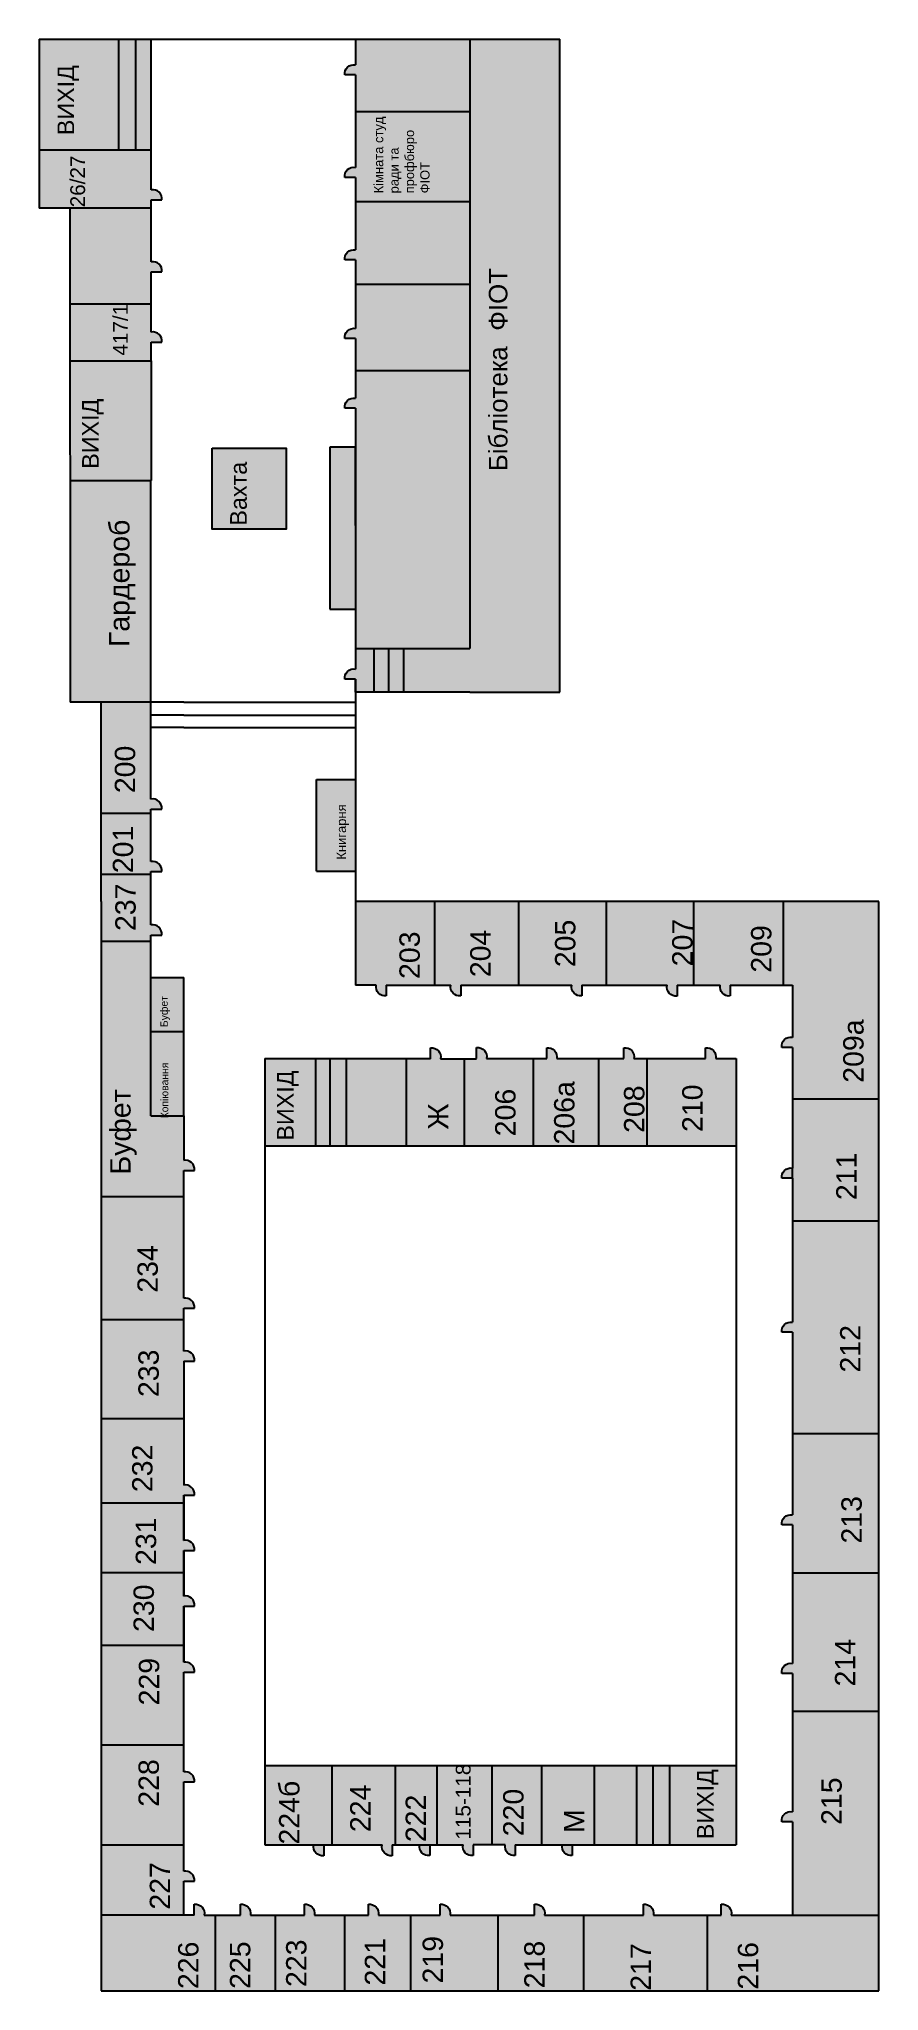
# Model space of a CAD drawing. Header units: millimetres. Extents: x -227 to 0, y 0 to 526.
import ezdxf

# ---------------------------------------------------------------- set-up
doc = ezdxf.new("R2010")
doc.units = ezdxf.units.MM
doc.layers.get('Defpoints').update_dxf_attribs({"true_color": 0xfafafa})
doc.styles.get("Standard").update_dxf_attribs({"font": 'arial.ttf'})

# ---------------------------------------------------------------- blocks, each defined once
blk = doc.blocks.new('блок')
blk.add_line((-187.73, 29.19), (-184.83, 29.19))
blk.add_arc((-187.26, 29.49), 2.45, 352.9894, 101.0837)

msp = doc.modelspace()

# ---------------------------------------------------------------- hatches: boundary and pattern name
h = msp.add_hatch(color=256)
h.set_gradient(color1=(133, 177, 95), color2=(140, 181, 105), one_color=1, tint=0.56, name='CYLINDER')
h.paths.add_polyline_path([(-210, 214), (-187.73, 214), (-187.73, 221.06), (-184.83, 221.06, 0.510044), (-187.73, 223.77), (-187.73, 235.75), (-196.57, 235.75), (-196.57, 282.91), (-210, 282.91)])
h.paths.add_polyline_path([(-196.57, 235.75), (-187.73, 235.75), (-187.73, 258.56), (-196.57, 258.56)], flags=16)
h.paths.add_polyline_path([(-187.73, 273.1), (-196.57, 273.1), (-196.57, 258.56), (-187.73, 258.56)], flags=17)
h.paths.add_polyline_path([(-152.04, 251.2), (-165.8, 251.2), (-165.8, 227.63), (-152.04, 227.63)])
h.paths.add_polyline_path([(-148.2, 251.2), (-152.04, 251.2), (-152.04, 227.63), (-148.2, 227.63)])
h.paths.add_polyline_path([(-148.2, 227.63), (-143.8, 227.63), (-143.8, 251.2), (-148.2, 251.2)])
h.paths.add_polyline_path([(-127.69, 227.63), (-127.69, 251.2), (-143.8, 251.2), (-143.8, 227.63)])
h.paths.add_polyline_path([(-111.87, 227.63), (-111.87, 251.2), (-118.37, 251.2, 0.510044), (-121.08, 254.11), (-121.08, 251.2), (-127.69, 251.2), (-127.69, 227.63)])
h.paths.add_polyline_path([(-196.51, 439.56), (-218.45, 439.56), (-218.43, 407.21), (-196.51, 407.21)])
h.paths.add_polyline_path([(-141.36, 416.25), (-148.32, 416.25), (-148.32, 414.51), (-148.32, 372.55), (-141.36, 372.55)])
h.paths.add_polyline_path([(-141.36, 326.59), (-151.88, 326.59), (-151.88, 301.79), (-141.36, 301.79)])
h.paths.add_polyline_path([(-205.34, 526.39), (-226.79, 526.39), (-226.79, 496.42), (-205.34, 496.42)])
h.paths.add_polyline_path([(-205.34, 496.42), (-200.72, 496.42), (-200.72, 526.39), (-205.34, 526.39)])
h.paths.add_polyline_path([(-200.72, 496.42), (-196.51, 496.42), (-196.51, 526.39), (-200.72, 526.39)])
h = msp.add_hatch(color=256)
h.set_gradient(color1=(255, 255, 153), color2=(255, 255, 10), one_color=1, tint=0.52, name='CYLINDER')
h.paths.add_polyline_path([(-110.5, 506.83), (-110.5, 526.39), (-141.36, 526.39), (-141.36, 519.44, 0.50942), (-144.26, 516.73), (-141.36, 516.73), (-141.36, 506.83)])
h.paths.add_polyline_path([(-110.5, 482.53), (-110.5, 506.83), (-141.36, 506.83), (-141.36, 491.75, 0.509157), (-144.26, 489.05), (-141.36, 489.05), (-141.36, 482.53)])
h.paths.add_polyline_path([(-141.36, 482.53), (-141.36, 469.47, 0.508501), (-144.26, 466.76), (-141.35, 466.76), (-141.34, 460.25), (-110.5, 460.25), (-110.5, 482.53)])
h.paths.add_polyline_path([(-141.34, 460.25), (-141.33, 448.27, 0.510044), (-144.23, 445.56), (-141.33, 445.56), (-141.35, 436.94), (-110.5, 436.94), (-110.5, 460.25)])
h.paths.add_polyline_path([(-110.5, 361.91), (-128.39, 361.91), (-128.39, 350.11), (-110.5, 350.11), (-86.16, 350.11), (-86.16, 526.39), (-110.5, 526.39)])
h.paths.add_polyline_path([(-160.07, 416), (-180.01, 416), (-180.01, 394.09), (-160.07, 394.09)])
h.paths.add_polyline_path([(-141.35, 436.94), (-141.36, 429.46, 0.510044), (-144.27, 426.75), (-141.36, 426.75), (-141.36, 416.25), (-141.36, 416.25), (-141.36, 395.12), (-141.36, 361.91), (-110.5, 361.91), (-110.5, 436.94)])
h.paths.add_polyline_path([(-136.38, 361.91), (-141.36, 361.91), (-141.36, 356.34, 0.510044), (-144.27, 353.63), (-141.36, 353.63), (-141.36, 350.11), (-136.38, 350.11)])
h.paths.add_polyline_path([(-132.46, 361.91), (-136.38, 361.91), (-136.38, 350.11), (-132.46, 350.11)])
h = msp.add_hatch(color=256)
h.set_gradient(color1=(255, 255, 213), color2=(255, 255, 41), one_color=1, tint=0.58, name='INVSPHERICAL')
h.paths.add_polyline_path([(-147.62, 60.48), (-165.8, 60.48), (-165.8, 39.01), (-152.64, 39), (-149.93, 39.01), (-149.94, 39.01), (-149.94, 39), (-147.62, 39)])
h.paths.add_polyline_path([(-130.61, 60.48), (-147.62, 60.48), (-147.62, 39), (-134.16, 38.98, 0.510044), (-131.46, 36.08), (-131.46, 38.98), (-130.61, 38.98)])
h.paths.add_polyline_path([(-119.35, 60.48), (-130.61, 60.48), (-130.61, 38.98), (-124.01, 38.98, 0.506551), (-121.3, 36.11), (-121.3, 39.01), (-119.35, 39.01)])
h.paths.add_polyline_path([(-104.54, 60.48), (-119.35, 60.48), (-119.35, 39.01), (-112.31, 39.01, 0.510044), (-109.6, 36.11), (-109.6, 39.01), (-104.54, 39.02)])
h.paths.add_polyline_path([(-91.15, 60.48), (-104.54, 60.48), (-104.54, 39.02), (-100.92, 39.02, 0.510044), (-98.21, 36.12), (-98.21, 39.01), (-91.15, 39.01)])
h.paths.add_polyline_path([(-76.87, 60.48), (-91.15, 60.48), (-91.15, 39.01), (-85.51, 39.01), (-82.8, 39.01), (-82.8, 39.01), (-76.87, 39)])
h.paths.add_polyline_path([(-79.79, 20.07), (-90.28, 20.07, 0.510044), (-92.98, 22.98), (-92.98, 20.07), (-102.93, 20.07), (-102.93, -0.41), (-79.79, -0.41)])
h.paths.add_polyline_path([(-82.8, 39.01), (-85.51, 39.01, 0.509699), (-82.8, 36.11)])
h.paths.add_polyline_path([(-149.94, 39.01), (-152.64, 39.01, 0.511538), (-149.94, 36.09)])
h.paths.add_polyline_path([(-102.93, 20.07), (-115.8, 20.07, 0.510044), (-118.5, 22.98), (-118.5, 20.07), (-126.52, 20.07), (-126.52, -0.41), (-102.93, -0.41)])
h.paths.add_polyline_path([(-126.52, 20.07), (-135.14, 20.07, 0.510044), (-137.85, 22.97), (-137.85, 20.07), (-144.3, 20.07), (-144.3, -0.41), (-126.52, -0.41)])
h.paths.add_polyline_path([(-144.3, 20.07), (-152.45, 20.07, 0.510044), (-155.16, 22.97), (-155.16, 20.07), (-163.05, 20.07), (-163.05, -0.41), (-144.3, -0.41)])
h.paths.add_polyline_path([(-163.05, 20.07), (-169.71, 20.07, 0.510044), (-172.42, 22.98), (-172.42, 20.07), (-179.25, 20.07), (-179.25, -0.41), (-163.05, -0.41)])
h.paths.add_polyline_path([(-179.25, 20.07), (-182.17, 20.07, 0.510044), (-184.87, 22.97), (-184.87, 20.07), (-187.73, 20.06), (-210, 20.06), (-210, -0.41), (-179.25, -0.41)])
h.paths.add_polyline_path([(-187.73, 29.19), (-184.83, 29.19, 0.510044), (-187.73, 31.89), (-187.73, 39.01), (-210, 39.01), (-210, 20.06), (-187.73, 20.06)])
h.paths.add_polyline_path([(-187.73, 55.99), (-184.83, 55.99, 0.510044), (-187.73, 58.7), (-187.73, 66.04), (-210, 66.04), (-210, 39.01), (-187.73, 39.01)])
h.paths.add_polyline_path([(-187.73, 85.62), (-184.83, 85.62, 0.510044), (-187.73, 88.33), (-187.73, 92.88), (-210, 92.88), (-210, 66.04), (-187.73, 66.04)])
h.paths.add_polyline_path([(-187.73, 103.47), (-184.83, 103.47, 0.510044), (-187.73, 106.18), (-187.73, 112.53), (-210, 112.53), (-210, 92.88), (-187.73, 92.88)])
h.paths.add_polyline_path([(-187.73, 131.3), (-210, 131.3), (-210, 112.53), (-187.73, 112.53), (-187.73, 118.49), (-184.83, 118.49, 0.510044), (-187.73, 121.19)])
h.paths.add_polyline_path([(-187.73, 154.06), (-210, 154.06), (-210, 131.3), (-187.73, 131.3), (-187.73, 133.41), (-184.83, 133.41, 0.510044), (-187.73, 136.11)])
h.paths.add_polyline_path([(-187.73, 180.82), (-210, 180.82), (-210, 154.06), (-187.73, 154.06), (-187.73, 169.59), (-184.83, 169.59, 0.510044), (-187.73, 172.29)])
h.paths.add_polyline_path([(-187.73, 214), (-210, 214), (-210, 180.82), (-187.73, 180.82), (-187.73, 183.83), (-184.83, 183.83, 0.510044), (-187.73, 186.53)])
h.paths.add_polyline_path([(-196.57, 300.88), (-210, 300.88), (-210, 293.59), (-210, 282.91), (-196.57, 282.91), (-196.57, 284.58), (-193.67, 284.58, 0.510044), (-196.57, 287.29), (-196.57, 293.59)])
h.paths.add_polyline_path([(-196.57, 321.25), (-196.57, 347.4), (-210, 347.4), (-210, 317.49), (-196.57, 317.49), (-196.57, 318.54), (-193.67, 318.54, 0.510044)])
h.paths.add_polyline_path([(-196.57, 317.49), (-210, 317.49), (-210, 300.88), (-196.57, 300.88), (-196.57, 301.71), (-193.67, 301.71, 0.510044), (-196.57, 304.42)])
h.paths.add_polyline_path([(-196.51, 447.28), (-196.51, 454.81), (-218.46, 454.81), (-218.45, 439.56), (-196.51, 439.56), (-196.51, 444.57), (-193.61, 444.57, 0.510044)])
h.paths.add_polyline_path([(-196.51, 466.26), (-196.51, 480.73), (-218.48, 480.73), (-218.46, 454.81), (-196.51, 454.81), (-196.51, 463.56), (-193.61, 463.56, 0.510044)])
h.paths.add_polyline_path([(-196.51, 496.42), (-226.79, 496.42), (-226.79, 480.73), (-196.51, 480.73), (-196.51, 482.97), (-193.61, 482.97, 0.510044), (-196.51, 485.68)])
h.paths.add_polyline_path([(-119.96, 293.59), (-141.36, 293.59), (-141.36, 271.03), (-135.73, 271.03, 0.510044), (-133.03, 268.13), (-133.03, 271.03), (-119.96, 271.03)])
h.paths.add_polyline_path([(-97.27, 293.59), (-119.96, 293.59), (-119.96, 271.03), (-115.63, 271.03, 0.510044), (-112.92, 268.13), (-112.92, 271.03), (-97.27, 271.03)])
h.paths.add_polyline_path([(-73.53, 293.59), (-97.27, 293.59), (-97.27, 271.03), (-82.94, 271.03, 0.510044), (-80.24, 268.13), (-80.24, 271.03), (-73.53, 271.03)])
h.paths.add_polyline_path([(-50.03, 293.59), (-73.53, 293.59), (-73.53, 271.03), (-57.22, 271.03, 0.513055), (-54.52, 268.11), (-54.52, 271.03), (-50.03, 271.03)])
h.paths.add_polyline_path([(-25.76, 293.59), (-50.03, 293.59), (-50.03, 271.03), (-42.87, 271.03, 0.512058), (-40.17, 268.11), (-40.17, 271.03), (-25.76, 271.03)])
h.paths.add_polyline_path([(0, 293.59), (-25.76, 293.59), (-25.76, 271.03), (-23.36, 271.03), (-23.36, 256.96, 0.510044), (-26.26, 254.25), (-23.36, 254.25), (-23.36, 240.39), (0, 240.39)])
h.paths.add_polyline_path([(0, 240.39), (-23.36, 240.39), (-23.36, 221.65), (-23.37, 218.95), (-23.37, 207.43), (0, 207.43)])
h.paths.add_polyline_path([(-38.52, 251.23), (-44.09, 251.23), (-46.8, 251.23), (-62.61, 251.23), (-62.61, 227.63), (-38.52, 227.63)])
h.paths.add_polyline_path([(-62.61, 251.23), (-66.16, 251.23), (-68.86, 251.23), (-68.86, 251.23), (-75.68, 251.23), (-75.68, 227.63), (-62.61, 227.63)])
h.paths.add_polyline_path([(-75.68, 251.23), (-87.02, 251.23), (-89.72, 251.23), (-93.32, 251.24), (-93.32, 227.63), (-75.68, 227.63)])
h.paths.add_polyline_path([(-93.32, 251.24), (-105.94, 251.28, 0.510044), (-108.65, 254.18), (-108.65, 251.28), (-111.87, 251.26), (-111.87, 227.63), (-93.32, 227.63)])
h.paths.add_polyline_path([(0, 207.43), (-23.37, 207.43), (-23.36, 180.08, 0.510044), (-26.26, 177.37), (-23.36, 177.37), (-23.36, 149.91), (0, 149.91)])
h.paths.add_polyline_path([(0, 149.91), (-23.36, 149.91), (-23.36, 128.05, 0.510044), (-26.26, 125.35), (-23.36, 125.35), (-23.36, 112.32), (0, 112.32)])
h.paths.add_polyline_path([(0, 112.32), (-23.36, 112.32), (-23.36, 87.99, 0.510044), (-26.26, 85.29), (-23.36, 85.29), (-23.36, 75.08), (0, 75.08)])
h.paths.add_polyline_path([(0, 75.08), (-23.36, 75.08), (-23.36, 47.95, 0.510044), (-26.26, 45.24), (-23.36, 45.24), (-23.36, 20.06), (0, 20.06)])
h.paths.add_polyline_path([(0, 20.06), (-39.88, 20.06, 0.510044), (-42.59, 22.97), (-42.59, 20.06), (-46.38, 20.07), (-46.38, -0.41), (0, -0.41)])
h.paths.add_polyline_path([(-46.38, 20.07), (-60.92, 20.07, 0.510044), (-63.62, 22.98), (-63.62, 20.07), (-79.79, 20.07), (-79.79, -0.41), (-46.38, -0.41)])
h = msp.add_hatch(color=256)
h.set_gradient(color1=(255, 255, 153), color2=(255, 255, 10), one_color=1, tint=0.52, name='CYLINDER')
h.paths.add_polyline_path([(-196.57, 407.21), (-218.43, 407.21), (-218.39, 347.4), (-196.57, 347.4), (-196.57, 350.11)])
h = msp.add_hatch(color=256)
h.set_gradient(color1=(255, 255, 153), color2=(255, 255, 10), one_color=1, tint=0.52, name='INVSPHERICAL')
h.paths.add_polyline_path([(-132.46, 350.11), (-128.39, 350.11), (-128.39, 361.91), (-132.46, 361.91)])
h = msp.add_hatch(color=256)
h.set_gradient(color1=(255, 255, 133), color2=(255, 255, 61), one_color=1, tint=0.62, name='INVSPHERICAL')
h.paths.add_polyline_path([(-119.96, 293.59), (-141.36, 293.59), (-141.36, 271.03), (-135.73, 271.03, 0.510044), (-133.03, 268.13), (-133.03, 271.03), (-119.96, 271.03)])
h.paths.add_polyline_path([(-97.27, 293.59), (-119.96, 293.59), (-119.96, 271.03), (-115.63, 271.03, 0.510044), (-112.92, 268.13), (-112.92, 271.03), (-97.27, 271.03)])
h.paths.add_polyline_path([(-73.53, 293.59), (-97.27, 293.59), (-97.27, 271.03), (-82.94, 271.03, 0.510044), (-80.24, 268.13), (-80.24, 271.03), (-73.53, 271.03)])
h.paths.add_polyline_path([(-50.03, 293.59), (-73.53, 293.59), (-73.53, 271.03), (-57.22, 271.03, 0.513055), (-54.52, 268.11), (-54.52, 271.03), (-50.03, 271.03)])
h.paths.add_polyline_path([(-25.76, 293.59), (-50.03, 293.59), (-50.03, 271.03), (-42.87, 271.03, 0.512058), (-40.17, 268.11), (-40.17, 271.03), (-25.76, 271.03)])
h.paths.add_polyline_path([(0, 293.59), (-25.76, 293.59), (-25.76, 271.03), (-23.36, 271.03), (-23.36, 256.96, 0.510044), (-26.26, 254.25), (-23.36, 254.25), (-23.36, 240.39), (0, 240.39)])
h.paths.add_polyline_path([(0, 240.39), (-23.36, 240.39), (-23.36, 221.65), (-23.37, 218.95), (-23.37, 207.43), (0, 207.43)])
h.paths.add_polyline_path([(0, 207.43), (-23.37, 207.43), (-23.36, 180.08, 0.510044), (-26.26, 177.37), (-23.36, 177.37), (-23.36, 149.91), (0, 149.91)])
h.paths.add_polyline_path([(0, 149.91), (-23.36, 149.91), (-23.36, 128.05, 0.510044), (-26.26, 125.35), (-23.36, 125.35), (-23.36, 112.32), (0, 112.32)])
h.paths.add_polyline_path([(-38.52, 251.23), (-44.09, 251.23), (-46.8, 251.23), (-62.61, 251.23), (-62.61, 227.63), (-38.52, 227.63)])
h.paths.add_polyline_path([(-62.61, 251.23), (-66.16, 251.23), (-68.86, 251.23), (-68.86, 251.23), (-75.68, 251.23), (-75.68, 227.63), (-62.61, 227.63)])
h.paths.add_polyline_path([(-75.68, 251.23), (-87.02, 251.23), (-89.72, 251.23), (-93.32, 251.24), (-93.32, 227.63), (-75.68, 227.63)])
h.paths.add_polyline_path([(-93.32, 251.24), (-105.94, 251.28, 0.510044), (-108.65, 254.18), (-108.65, 251.28), (-111.87, 251.26), (-111.87, 227.63), (-93.32, 227.63)])
h.paths.add_polyline_path([(-187.73, 214), (-210, 214), (-210, 180.82), (-187.73, 180.82), (-187.73, 183.83), (-184.83, 183.83, 0.510044), (-187.73, 186.53)])
h.paths.add_polyline_path([(-187.73, 169.59), (-184.83, 169.59, 0.510044), (-187.73, 172.29), (-187.73, 180.82), (-210, 180.82), (-210, 154.06), (-187.73, 154.06)])
h.paths.add_polyline_path([(-187.73, 154.06), (-210, 154.06), (-210, 131.3), (-187.73, 131.3), (-187.73, 133.41), (-184.83, 133.41, 0.510044), (-187.73, 136.11)])
h.paths.add_polyline_path([(-187.73, 131.3), (-210, 131.3), (-210, 112.53), (-187.73, 112.53), (-187.73, 118.49), (-184.83, 118.49, 0.510044), (-187.73, 121.19)])
h.paths.add_polyline_path([(-187.73, 103.47), (-184.83, 103.47, 0.510044), (-187.73, 106.18), (-187.73, 112.53), (-210, 112.53), (-210, 92.88), (-187.73, 92.88)])
h.paths.add_polyline_path([(-187.73, 88.33), (-187.73, 92.88), (-210, 92.88), (-210, 66.04), (-187.73, 66.04), (-187.73, 85.62), (-184.83, 85.62, 0.510044)])
h.paths.add_polyline_path([(-196.57, 293.59), (-196.57, 300.88), (-210, 300.88), (-210, 293.59), (-210, 282.91), (-196.57, 282.91), (-196.57, 284.58), (-193.67, 284.58, 0.510044), (-196.57, 287.29)])
h.paths.add_polyline_path([(-196.57, 317.49), (-210, 317.49), (-210, 300.88), (-196.57, 300.88), (-196.57, 301.71), (-193.67, 301.71, 0.510044), (-196.57, 304.42)])
h.paths.add_polyline_path([(-196.57, 347.4), (-210, 347.4), (-210, 317.49), (-196.57, 317.49), (-196.57, 318.54), (-193.67, 318.54, 0.510044), (-196.57, 321.25)])
h = msp.add_hatch(color=256)
h.set_gradient(color1=(255, 255, 133), color2=(255, 255, 61), one_color=1, tint=0.62, name='INVSPHERICAL')
h.paths.add_polyline_path([(-46.8, 254.14), (-46.8, 251.23), (-44.09, 251.23, 0.510044)])
h.paths.add_polyline_path([(-68.86, 251.23), (-66.16, 251.23, 0.510044), (-68.86, 254.14)])
h.paths.add_polyline_path([(-89.72, 251.23), (-87.02, 251.23, 0.510044), (-89.72, 254.14)])
h.paths.add_polyline_path([(-23.37, 218.95), (-23.37, 221.66, 0.508433), (-26.26, 218.95)])
h = msp.add_hatch(color=256)
h.set_gradient(color1=(133, 177, 95), color2=(140, 181, 105), one_color=1, tint=0.56, name='CYLINDER')
h.paths.add_polyline_path([(-76.87, 39), (-65.46, 39), (-65.46, 60.48), (-76.87, 60.48)])
h.paths.add_polyline_path([(-61.09, 60.48), (-65.46, 60.48), (-65.46, 39), (-61.09, 39)])
h.paths.add_polyline_path([(-56.49, 60.48), (-61.09, 60.48), (-61.09, 39), (-56.49, 39)])
h.paths.add_polyline_path([(-56.49, 39), (-38.52, 39), (-38.52, 60.48), (-56.49, 60.48)])

# ---------------------------------------------------------------- linework, layer by layer
for p, q in [((-226.79, 526.39), (-110.5, 526.39)), ((-226.79, 526.39), (-226.79, 480.73)), ((-205.34, 526.39), (-205.34, 496.42)), ((-200.72, 526.39), (-200.72, 496.42)), ((-196.51, 485.68), (-196.51, 526.39)), ((-141.36, 526.39), (-141.36, 519.44)), ((-110.5, 526.39), (-110.5, 361.91)), ((-110.5, 526.39), (-86.16, 526.39)), ((-86.16, 350.11), (-86.16, 526.39)), ((-141.36, 516.73), (-141.36, 491.75)), ((-141.36, 506.83), (-110.5, 506.83)), ((-196.51, 496.42), (-226.79, 496.42)), ((-141.36, 489.05), (-141.36, 469.47)), ((-196.51, 480.73), (-226.8, 480.73)), ((-218.48, 480.73), (-218.39, 347.4)), ((-196.51, 466.26), (-196.51, 482.97)), ((-141.36, 482.53), (-110.5, 482.53)), ((-141.35, 466.76), (-141.33, 448.27)), ((-196.51, 447.28), (-196.51, 463.56)), ((-141.36, 460.25), (-110.5, 460.25)), ((-196.51, 454.81), (-218.52, 454.81)), ((-196.51, 439.56), (-196.51, 444.57)), ((-141.33, 445.56), (-141.36, 429.46)), ((-218.52, 439.56), (-196.51, 439.56)), ((-196.51, 439.56), (-196.51, 407.21)), ((-141.36, 436.94), (-110.56, 436.94)), ((-141.36, 426.75), (-141.36, 356.34)), ((-148.32, 416.25), (-148.32, 414.51)), ((-141.36, 416.25), (-148.32, 416.25)), ((-141.36, 395.12), (-141.36, 416.25)), ((-148.32, 414.51), (-148.32, 372.55)), ((-218.53, 407.21), (-196.51, 407.21)), ((-196.57, 350.11), (-196.57, 407.21)), ((-148.32, 372.55), (-141.36, 372.55)), ((-141.36, 361.91), (-110.5, 361.91)), ((-136.38, 361.91), (-136.38, 350.11)), ((-132.46, 361.91), (-132.46, 350.11)), ((-128.39, 361.91), (-128.39, 350.11)), ((-141.36, 353.63), (-141.36, 350.11)), ((-141.36, 350.11), (-141.36, 353.63)), ((-196.57, 321.25), (-196.57, 350.11)), ((-110.5, 350.11), (-141.36, 350.11)), ((-141.36, 350.11), (-141.36, 293.59)), ((-110.5, 350.11), (-86.16, 350.11)), ((-187.73, 347.4), (-218.39, 347.4)), ((-210, 293.59), (-210, 347.42)), ((-187.73, 343.92), (-196.57, 343.92)), ((-187.73, 347.4), (-141.36, 347.4)), ((-187.73, 343.92), (-141.36, 343.92)), ((-187.73, 340.56), (-196.57, 340.56)), ((-187.73, 340.56), (-141.36, 340.56)), ((-151.88, 301.79), (-151.88, 326.59)), ((-151.88, 326.59), (-141.36, 326.59)), ((-210, 317.49), (-196.57, 317.49)), ((-196.57, 304.42), (-196.57, 318.54)), ((-196.51, 300.88), (-209.94, 300.88)), ((-196.57, 293.59), (-196.57, 301.71)), ((-151.88, 301.79), (-141.36, 301.79)), ((-210, 293.59), (-210, -0.41)), ((-196.57, 287.29), (-196.57, 293.59)), ((0, 293.59), (-141.36, 293.59)), ((-141.36, 293.59), (-141.36, 271.03)), ((-119.96, 271.03), (-119.96, 293.59)), ((-97.27, 271.03), (-97.27, 293.59)), ((-73.53, 271.03), (-73.53, 293.59)), ((-50.03, 271.03), (-50.03, 293.59)), ((-25.76, 271.03), (-25.76, 293.59)), ((0, -0.41), (0, 293.59)), ((-196.57, 235.75), (-196.57, 284.58)), ((-210, 282.91), (-196.57, 282.91)), ((-196.57, 273.1), (-187.73, 273.1)), ((-187.73, 235.75), (-187.73, 273.1)), ((-135.73, 271.03), (-141.36, 271.03)), ((-141.36, 271.03), (-141.36, 271.03)), ((-133.03, 271.03), (-115.63, 271.03)), ((-112.92, 271.03), (-82.94, 271.03)), ((-80.24, 271.03), (-57.23, 271.03)), ((-54.52, 271.03), (-42.87, 271.03)), ((-40.17, 271.03), (-23.36, 271.03)), ((-23.36, 271.03), (-23.36, 256.96)), ((-196.57, 258.56), (-187.73, 258.56)), ((-23.36, 254.25), (-23.36, 221.65)), ((-165.8, 251.23), (-165.8, 39.01)), ((-121.08, 251.2), (-165.8, 251.2)), ((-152.04, 227.63), (-152.04, 251.23)), ((-148.2, 227.63), (-148.2, 251.23)), ((-143.8, 227.63), (-143.8, 251.2)), ((-127.69, 251.23), (-127.69, 227.63)), ((-118.37, 251.2), (-108.65, 251.2)), ((-111.87, 227.63), (-111.87, 251.2)), ((-105.94, 251.28), (-89.72, 251.23)), ((-93.32, 227.63), (-93.32, 251.23)), ((-87.02, 251.23), (-68.86, 251.23)), ((-75.68, 227.63), (-75.68, 251.23)), ((-66.16, 251.23), (-46.8, 251.23)), ((-62.61, 227.63), (-62.61, 251.23)), ((-44.09, 251.23), (-38.52, 251.23)), ((-38.52, 251.23), (-38.52, 39)), ((-23.36, 240.39), (0, 240.39)), ((-196.57, 235.75), (-187.73, 235.75)), ((-187.73, 235.75), (-187.73, 223.77)), ((-38.52, 227.63), (-165.8, 227.63)), ((-187.73, 186.53), (-187.73, 221.06)), ((-23.37, 218.95), (-23.36, 180.08)), ((-210, 214), (-187.73, 214)), ((-23.36, 207.43), (0, 207.43)), ((-210, 180.82), (-187.73, 180.82)), ((-187.73, 172.29), (-187.73, 183.83)), ((-23.36, 177.37), (-23.36, 128.05)), ((-187.73, 169.59), (-187.73, 136.11)), ((-210, 154.06), (-187.73, 154.06)), ((0, 149.91), (-23.36, 149.91)), ((-187.73, 121.19), (-187.73, 133.41)), ((-187.73, 133.41), (-187.73, 121.19)), ((-210, 131.3), (-187.73, 131.3)), ((-23.36, 125.35), (-23.36, 87.99)), ((-187.73, 106.18), (-187.73, 118.49)), ((-187.73, 118.49), (-187.73, 106.18)), ((-210, 112.53), (-187.73, 112.53)), ((0, 112.32), (-23.36, 112.32)), ((-187.73, 88.33), (-187.73, 103.47)), ((-187.73, 103.47), (-187.73, 88.33)), ((-210, 92.88), (-187.73, 92.88)), ((-187.73, 58.7), (-187.73, 85.62)), ((-23.36, 85.29), (-23.36, 47.95)), ((-23.36, 75.08), (0, 75.08)), ((-210, 66.04), (-187.73, 66.04)), ((-165.8, 60.48), (-38.52, 60.48)), ((-147.62, 39.01), (-147.62, 60.48)), ((-130.61, 60.48), (-130.61, 38.98)), ((-119.35, 60.48), (-119.35, 39.01)), ((-104.54, 60.48), (-104.54, 39.02)), ((-91.15, 60.48), (-91.15, 39)), ((-76.87, 60.48), (-76.87, 39)), ((-65.46, 60.48), (-65.46, 39)), ((-61.09, 60.48), (-61.09, 39)), ((-56.49, 39), (-56.49, 60.48)), ((-187.73, 31.89), (-187.73, 55.99)), ((-23.36, 45.24), (-23.36, 20.06)), ((-210, 39.01), (-187.73, 39.01)), ((-165.8, 39.01), (-152.64, 39)), ((-149.94, 39), (-134.16, 38.98)), ((-131.46, 38.98), (-124.01, 38.98)), ((-121.3, 39.01), (-112.31, 39.01)), ((-100.92, 39.02), (-109.6, 39.01)), ((-98.21, 39.01), (-85.51, 39.01)), ((-82.8, 39.01), (-38.52, 39)), ((-187.73, 20.06), (-187.73, 29.19)), ((-187.73, 20.06), (-210, 20.06)), ((-184.87, 20.07), (-187.73, 20.06)), ((-182.17, 20.07), (-172.42, 20.07)), ((-179.25, 20.06), (-179.25, -0.41)), ((-169.71, 20.07), (-155.16, 20.07)), ((-163.05, 20.06), (-163.05, -0.41)), ((-152.45, 20.07), (-137.85, 20.07)), ((-144.3, 20.06), (-144.3, -0.41)), ((-135.14, 20.07), (-118.5, 20.07)), ((-126.52, 20.06), (-126.52, -0.41)), ((-115.8, 20.07), (-92.98, 20.07)), ((-102.93, 20.06), (-102.93, -0.41)), ((-90.28, 20.07), (-63.62, 20.07)), ((-79.79, 20.06), (-79.79, -0.41)), ((-60.92, 20.07), (-42.59, 20.06)), ((-46.38, 20.06), (-46.38, -0.41)), ((-39.88, 20.06), (0, 20.06)), ((0, 20.06), (0, 20.06)), ((-210, -0.41), (0, -0.41)), ((-210, -0.41), (0, -0.41)), ((-210, -0.41), (0, -0.41)), ((-23.36, -0.41), (0, -0.41))]:
    msp.add_line(p, q)
msp.add_lwpolyline([(-180.01, 416), (-160.07, 416), (-160.07, 394.09), (-180.01, 394.09)], close=True)
at = {"layer": 'Defpoints'}
for p, q in [((-23.37, 218.95), (-23.37, 221.65)), ((-152.63, 39.01), (-149.93, 39.01)), ((-124, 39.01), (-121.3, 39.01)), ((-85.51, 39.01), (-82.81, 39.01))]:
    msp.add_line(p, q, dxfattribs=at)

# ---------------------------------------------------------------- block references
at = {"xscale": -1}
for p in [(-329.09, 487.54), (-329.09, 459.86), (-329.08, 437.57), (-329.06, 416.38), (-329.09, 397.57), (-329.09, 324.45), (-211.09, 225.07), (-211.09, 189.76), (-211.09, 148.18), (-211.09, 96.16), (-211.09, 56.1)]:
    msp.add_blockref('блок', p, dxfattribs=at)
for p in [(-8.78, 453.79), (-8.78, 434.37), (-8.78, 415.39), (-8.84, 289.36), (-8.84, 272.52), (-8.84, 255.39), (0, 191.87), (0, 154.64), (0, 140.4), (0, 104.22), (0, 89.3), (0, 74.28), (0, 56.43), (0, 26.8), (0, 0)]:
    msp.add_blockref('блок', p)
for p, rotation in [((-103.84, 83.3), 90), ((-83.73, 83.3), 90), ((-51.05, 83.3), 90), ((-25.34, 83.28), 90), ((-10.98, 83.29), 90), ((-150.26, 438.93), 270), ((-137.83, 439.01), 270), ((-118.91, 438.96), 270), ((-98.05, 438.96), 270), ((-75.99, 438.96), 270), ((-211.09, 16.06), 1.039168751049147e-12), ((-120.75, -148.73), 90), ((-102.27, -148.75), 90), ((-92.11, -148.72), 90), ((-80.41, -148.72), 90), ((-69.02, -148.71), 90), ((-53.62, -148.72), 90), ((-214.06, 207.8), 270), ((-201.61, 207.8), 270), ((-184.35, 207.8), 270), ((-167.04, 207.8), 270), ((-147.69, 207.8), 270), ((-122.17, 207.81), 270), ((-92.81, 207.81), 270), ((-71.77, 207.8), 270)]:
    msp.add_blockref('блок', p, dxfattribs=dict(at, rotation=rotation))

# ---------------------------------------------------------------- texts
at = {"attachment_point": 1, "rotation": 90}
for s, width, heights, insert, char_height in [('ВИХІД', 35.6216, [0], (-221.81, 500.46), 4.5), ('Кімната студ ради та профбюро ФІОТ', 20.9316, [0], (-136.36, 484.74), 2.5), ('26/27', 23.791, [0], (-218.36, 480.97), 4), ('417/1', 23.791, [0], (-206.82, 440.95), 4), ('ВИХІД', 35.6216, [0], (-215.17, 410.42), 4.5), ('Вахта', 35.6216, [0], (-175.2, 395.08), 4.5), ('Гардероб', 41.352, [0], (-207.88, 362.28), 5.5), ('200', 23.791, [0], (-206.34, 322.86), 5.5), ('Книгарня', 5.7343, [0], (-146.4, 304.93), 2.5), ('201', 23.791, [0], (-206.88, 301.26), 5.5), ('237', 23.791, [0], (-206.21, 285.65), 5.5), ('203', 23.791, [0], (-129.49, 272.71), 5.5), ('204', 23.791, [0], (-110.38, 273.2), 5.5), ('205', 14.4188, [0], (-87.48, 275.89), 5.5), ('207', 23.791, [0], (-55.84, 276.14), 5.5), ('209', 23.791, [0], (-34.55, 274.42), 5.5), ('Буфет', 64.5081, [0], (-194.04, 259.73), 2), ('209а', 23.791, [0], (-9.66, 244.7), 5.5), ('Копіювання', 64.5081, [0], (-193.91, 235.1), 2), ('ВИХІД', 35.6216, [0], (-162.54, 229.1), 4.5), ('Буфет', 64.5081, [0], (-207.57, 219.94), 5.5), ('206', 13.7006, [0], (-103.64, 230.26), 5.5), ('206а', 13.7006, [0], (-87.73, 228.04), 5.5), ('208', 13.7006, [0], (-68.85, 231.17), 5.5), ('210', 13.7006, [0], (-53.13, 231.42), 5.5), ('Ж', 13.7006, [0], (-121.75, 232.05), 5.5), ('211', 30.6858, [0], (-11.54, 213.03), 5.5), ('234', 23.791, [0], (-200.22, 188.03), 5.5), ('212', 13.7006, [0], (-10.5, 166.5), 5.5), ('233', 23.791, [0], (-199.97, 159.87), 5.5), ('232', 23.791, [0], (-201.66, 134.21), 5.5), ('213', 30.4796, [0], (-10.16, 120.34), 5.5), ('231', 23.791, [0], (-200.68, 114.56), 5.5), ('230', 23.791, [0], (-201.28, 96.48), 5.5), ('214', 242.4644, [7.68], (-11.89, 81.77), 5.5), ('229', 23.791, [0], (-199.85, 76.66), 5.5), ('228', 23.791, [0], (-199.94, 49.31), 5.5), ('115-118', 13.7006, [0], (-114.27, 40.43), 4), ('ВИХІД', 35.6216, [0], (-49.14, 40.55), 4.5), ('224б', 13.7006, [0], (-161.99, 39.1), 5.5), ('224', 13.7006, [0], (-142.79, 42.45), 5.5), ('220', 13.7006, [0], (-101.48, 41.34), 5.5), ('215', 23.791, [0], (-15.57, 44.4), 5.5), ('222', 13.7006, [0], (-127.81, 39.75), 5.5), ('М', 13.7006, [0], (-85.06, 42.25), 5.5), ('227', 23.791, [0], (-196.9, 21.53), 5.5), ('226', 23.791, [0], (-189.24, 0.09), 5.5), ('225', 23.791, [0], (-175.25, 0.14), 5.5), ('223', 23.791, [0], (-160.09, 0.65), 5.5), ('221', 23.791, [0], (-138.83, 1.05), 5.5), ('219', 23.791, [0], (-123.22, 1.61), 5.5), ('218', 23.791, [0], (-95.78, 0.31), 5.5), ('217', 23.791, [0], (-67.07, -0.36), 5.5), ('216', 23.791, [0], (-38.11, -0.05), 5.5)]:
    msp.add_mtext_dynamic_manual_height_columns(s, width=width, gutter_width=12.5, heights=heights, dxfattribs=dict(at, insert=insert, char_height=char_height))
note = msp.add_mtext_dynamic_manual_height_columns('\\pi60;Бібліотека ', width=85.3956, gutter_width=12.5, heights=[13.09, 0], dxfattribs=dict(insert=(-105.34, 349.76), char_height=5, attachment_point=1, rotation=90))
for column, words in zip(note.columns.linked_columns, ['ФІОТ']):
    column.text = words

doc.saveas('drawing.dxf')
